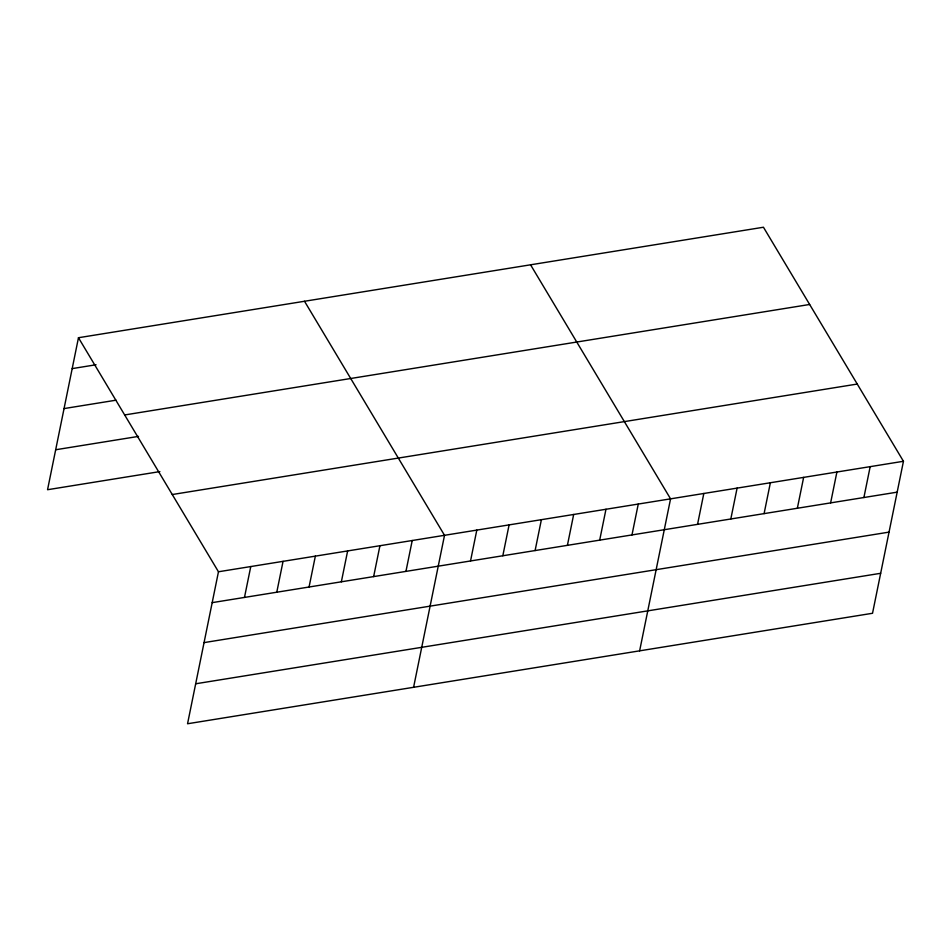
<?xml version="1.0" encoding="UTF-8"?>
<svg xmlns="http://www.w3.org/2000/svg" width="951" height="951" viewBox="0 0 951 951"><rect width="100%" height="100%" fill="white"/><g stroke="black" fill="none" stroke-linecap="round" stroke-linejoin="round"><path stroke-width="1.43" d="M78.469 337.724L218.468 571.765L187.549 723.759L872.531 613.276L903.45 461.283L763.451 227.241L78.469 337.724L47.55 489.717L159.875 471.601M244.478 597.43L250.767 566.558M276.777 592.223L283.053 561.352M309.063 587.017L315.352 556.133M341.361 581.81L347.638 550.926M373.648 576.591L379.936 545.719M405.946 571.385L412.223 540.513M413.59 687.3L444.521 535.306L304.51 301.265M470.531 560.971L476.808 530.099M502.817 555.764L509.094 524.893M535.104 550.558L541.392 519.674M567.402 545.351L573.679 514.467M599.689 540.132L605.977 509.26M631.987 534.926L638.264 504.054M639.631 650.841L670.562 498.847L530.563 264.806M697.547 524.358L703.823 493.474M730.82 518.984L737.096 488.113M764.093 513.623L770.369 482.751M797.354 508.25L803.643 477.378M830.627 502.889L836.904 472.017M863.9 497.528L870.177 466.644M72.193 368.608L96.063 364.756M64.062 408.573L116.01 400.193M124.676 414.957L809.646 304.475M55.681 449.752L138.513 436.39M172.274 494.532L857.255 384.049M218.468 571.765L903.45 461.283M212.192 602.637L897.173 492.154M204.061 642.603L889.042 532.12M195.68 683.781L880.662 573.298"/></g></svg>
